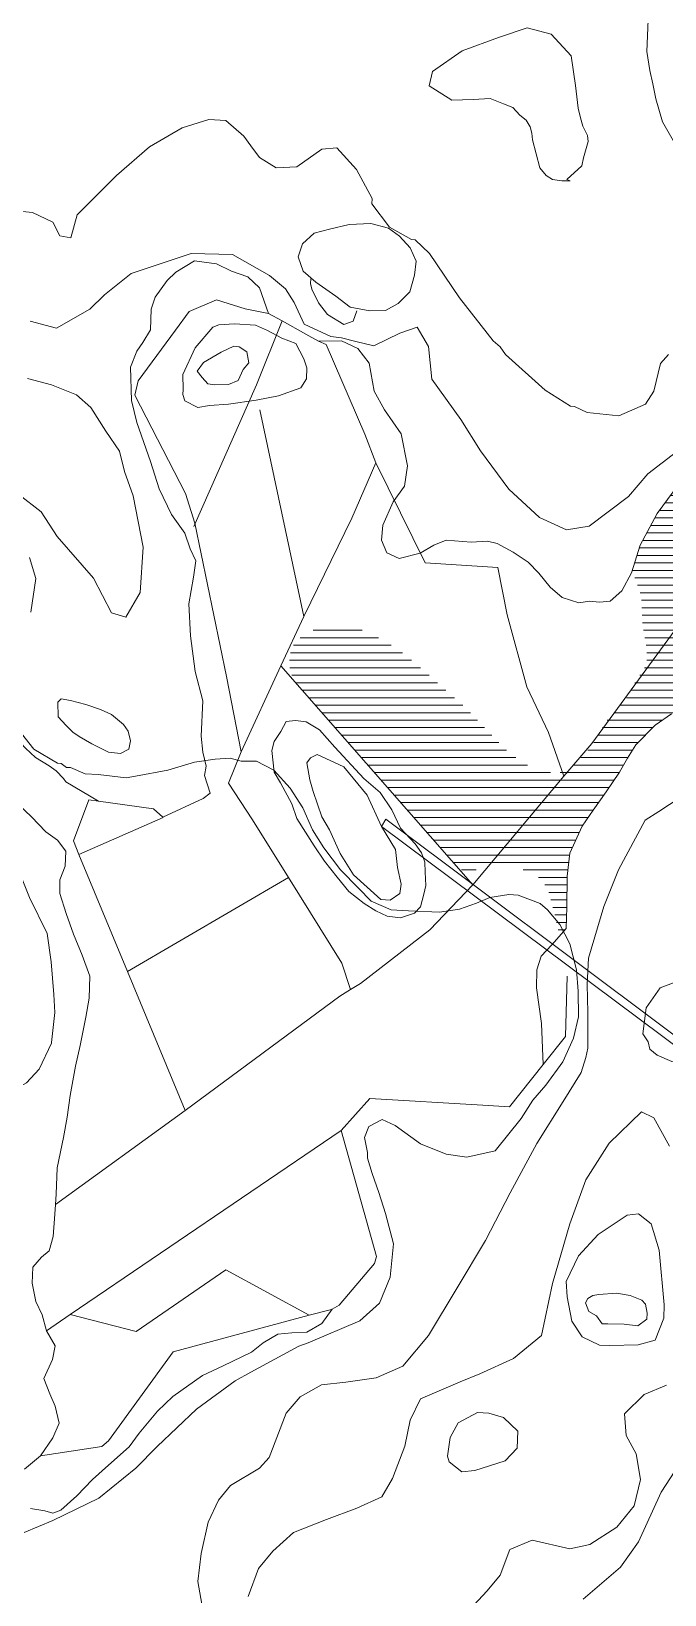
# Model space of a CAD drawing. Header units: millimetres. Extents: x 396621004 to 402046651, y 6785344214 to 6789799943.
# Drawn here: x 397711337 to 398049689, y 6787338604 to 6788173392 of the extents above; entities that cross this region are included whole.
import ezdxf

# ---------------------------------------------------------------- set-up
doc = ezdxf.new("R2010")
doc.units = ezdxf.units.MM
doc.header["$MEASUREMENT"] = 0
for name, color, linetype, lineweight, true_color in [('02 Kalliot _ kivikot_Kynä_nro__102', 7, 'Continuous', 15, 0xcccccc), ('02 Maaston rajat_Kynä_nro__82', 7, 'Continuous', 20, 0xaaaaaa), ('02 Maatalousmaa_Kynä_nro__102', 7, 'Continuous', 15, 0xcccccc), ('02 Suot_Kynä_nro__102', 7, 'Continuous', 15, 0xcccccc), ('02 Tiet_Kynä_nro__102', 7, 'Continuous', 15, 0xcccccc), ('02 Vesialueet_Kynä_nro__105', 7, 'Continuous', 15, 0xcae6ff)]:
    doc.layers.add(name, color=color, linetype=linetype, lineweight=lineweight, true_color=true_color)
doc.layers.add('02 Korkeuskayrat_Kynä_nro__2', color=8, linetype='Continuous', lineweight=15)
doc.layers.add('02 Suot_Kynä_nro__101', color=252, linetype='Continuous', lineweight=15)

msp = doc.modelspace()

# ---------------------------------------------------------------- hatches: boundary and pattern name
at = {"layer": '02 Suot_Kynä_nro__102', "linetype": 'Continuous', "lineweight": 15, "true_color": 0xcccccc}
h = msp.add_hatch(dxfattribs=at)
h.set_pattern_fill('KAJO___suo', color=254, style=0, pattern_type=2)
h.set_pattern_definition([(0, (1245072124.6, 6788065563.7), (0, 4000), [])])
h.paths.add_polyline_path([(398287430.92, 6788080109.44), (398283817.23, 6788095602.98), (398283556.1, 6788103084.69), (398283581.37, 6788106065.37), (398283008.57, 6788108906.02), (398281433.37, 6788114417.29), (398281197.51, 6788115317.49), (398280355.15, 6788119928.55), (398280279.34, 6788125569.84), (398283303.39, 6788137992.68), (398287877.37, 6788152405.98), (398291676.38, 6788159617.63), (398294666.73, 6788166429.18), (398296470.56, 6788168480.71), (398286024.19, 6788175771.32), (398273018.26, 6788186883.86), (398273793.22, 6788192855.23), (398281037.46, 6788209038.93), (398287498.31, 6788218751.15), (398308548.71, 6788230303.8), (398327577.47, 6788241436.34), (398349293.34, 6788256459.78), (398356318.56, 6788278664.86), (398355294.26, 6788285162.72), (398349529.2, 6788277374.57), (398338140.58, 6788266552.09), (398325547.4, 6788260330.67), (398311345.33, 6788254309.29), (398297926.64, 6788258890.34), (398288711.3, 6788266482.07), (398278291.39, 6788276884.45), (398264274.63, 6788284266.14), (398249255.48, 6788295658.75), (398235221.87, 6788310652.18), (398225408.46, 6788319044.1), (398213590.24, 6788324235.29), (398200988.64, 6788321814.73), (398188782.94, 6788319194.13), (398176383.5, 6788318784.04), (398168372.73, 6788320974.54), (398161566.51, 6788319764.26), (398154179.07, 6788312342.57), (398149588.25, 6788304540.78), (398151003.4, 6788294928.58), (398153816.86, 6788283325.93), (398159216.35, 6788274753.97), (398143683.35, 6788227023.05), (398131494.5, 6788224852.55), (398125892.86, 6788225852.78), (398118480.15, 6788229043.51), (398112069.84, 6788235645.02), (398104454.97, 6788239435.89), (398098457.41, 6788235224.92), (398090876.23, 6788223002.13), (398087489.97, 6788211989.61), (398073936.51, 6788175751.32), (398070550.25, 6788163538.52), (398072369.74, 6788152936.1), (398074391.38, 6788138322.75), (398075478.02, 6788131761.25), (398077592.33, 6788129590.76), (398080287.86, 6788127010.17), (398083362.44, 6788125109.73), (398086352.8, 6788123369.33), (398088163.86, 6788122429.12), (398095812.42, 6788120668.72), (398101380.38, 6788119358.42), (398105137.27, 6788117758.05), (398116829.14, 6788107505.7), (398124654.6, 6788095522.96), (398128192.48, 6788086880.99), (398132244.2, 6788075038.28), (398135891.59, 6788064685.91), (398140187.59, 6788052033.01), (398141931.26, 6788041200.54), (398141072.06, 6788028177.56), (398138241.75, 6788019665.61), (398135251.4, 6788009973.39), (398135234.55, 6788001881.54), (398135512.53, 6787992669.43), (398131797.75, 6787981696.92), (398122910.93, 6787969844.21), (398114967.54, 6787962782.59), (398104328.61, 6787956141.08), (398093293.79, 6787951349.98), (398080254.16, 6787947259.04), (398068789.73, 6787943668.22), (398060458.86, 6787938767.1), (398057712.79, 6787934526.13), (398054191.75, 6787927414.5), (398045608.18, 6787915941.88), (398036603.42, 6787898917.98), (398032415.87, 6787885500.71), (398037277.3, 6787871331.67), (398037673.21, 6787858298.69), (398040006.53, 6787843685.35), (398040208.69, 6787837163.86), (398038481.87, 6787832232.73), (398034758.67, 6787827401.62), (398028752.69, 6787816669.17), (398018189.58, 6787804636.41), (398011122.24, 6787792443.63), (398001628.92, 6787781871.21), (397992388.3, 6787776790.04), (397983459.36, 6787778700.48), (397973637.52, 6787782651.38), (397963984.15, 6787790603.2), (397954912.01, 6787800035.36), (397942975.87, 6787812598.24), (397930938.64, 6787823160.65), (397920367.11, 6787832652.82), (397908313.03, 6787842725.13), (397892721.08, 6787851947.24), (397884339.66, 6787854837.9), (397874374.63, 6787855788.12), (397866860.84, 6787855638.08), (397857165.35, 6787851577.15), (397851934.34, 6787846806.06), (397849685.25, 6787841404.83), (397848910.29, 6787835433.46), (397850611.84, 6787828851.95), (397856735.75, 6787820560.06), (397866751.33, 6787809587.55), (397878139.94, 6787796054.45), (397888147.1, 6787785081.94), (397909071.15, 6787761096.45), (397937618.5, 6787728749.05), (397940979.49, 6787725588.33), (397946446.36, 6787724838.16), (397952536.58, 6787726558.55), (397959123.78, 6787728258.94), (397964615.92, 6787728008.88), (397974016.58, 6787725578.33), (397980418.46, 6787723277.8), (397984731.31, 6787719076.84), (397987519.5, 6787714435.78), (397991377.48, 6787700252.53), (397993543.2, 6787690228.45), (397997105.48, 6787694281.17), (397997375.03, 6787705753.79), (397997577.2, 6787722277.57), (397999034.47, 6787734470.36), (398005638.52, 6787748913.67), (398011400.21, 6787757555.64), (398018425.44, 6787767297.87), (398025602.29, 6787777790.27), (398029873.02, 6787785322), (398034211.14, 6787792323.6), (398044605.78, 6787802966.03), (398053214.62, 6787809017.42), (398061916.13, 6787814868.76), (398065900.46, 6787820310), (398064872.79, 6787826541.43), (398063415.52, 6787832062.69), (398064948.6, 6787838464.15), (398068494.91, 6787843915.4), (398072824.61, 6787848886.54), (398081037.55, 6787857348.47), (398087153.03, 6787865500.34), (398088989.36, 6787872922.04), (398090236.05, 6787878923.41), (398094296.19, 6787886285.09), (398100698.07, 6787892006.4), (398108169.75, 6787895427.19), (398113232.29, 6787896367.4), (398120021.65, 6787896257.38), (398126448.81, 6787895167.13), (398134164.76, 6787893076.65), (398142546.18, 6787890085.96), (398153303.03, 6787885734.97), (398165584.54, 6787881634.03), (398174900.96, 6787880073.67), (398190257.06, 6787881734.05), (398200567.46, 6787888535.61), (398211804.45, 6787894306.93), (398229392.79, 6787891636.32), (398235045.04, 6787892488.68), (398221019.8, 6787893936.84), (398215864.6, 6787901678.62), (398213598.67, 6787906789.79), (398211400.12, 6787913401.3), (398205048.78, 6787927704.57), (398206346.01, 6787934156.05), (398198857.49, 6787945508.64), (398193685.44, 6787952750.3), (398189128.31, 6787962472.52), (398181589.25, 6787972834.89), (398178986.38, 6787981456.87), (398179373.86, 6787989948.81), (398182170.47, 6787996330.27), (398188892.45, 6788001031.35), (398196027.18, 6788003701.96), (398207853.82, 6787999661.03), (398216184.69, 6787995770.14), (398225964.41, 6787990819.01), (398236729.68, 6787985317.75), (398252574.35, 6787981586.9), (398262977.41, 6787979106.33), (398274483.95, 6787979076.32), (398284701.7, 6787983617.36), (398294136.05, 6787992689.44), (398297589.7, 6788002541.69), (398297117.98, 6788014084.33), (398294742.55, 6788027707.45), (398295340.53, 6788040839.23), (398291398.4, 6788053313.31)])

# ---------------------------------------------------------------- linework, layer by layer
at = {"layer": '02 Kalliot _ kivikot_Kynä_nro__102', "color": 254, "linetype": 'Continuous', "lineweight": 15, "true_color": 0xcccccc, "flags": 128}
msp.add_lwpolyline([(397913603.01, 6788034198.93), (397907310.63, 6788027977.51), (397900630.77, 6788024276.66), (397892123.01, 6788024166.64), (397881694.67, 6788026147.09), (397873961.87, 6788032008.43), (397863289.26, 6788039510.15), (397856550.43, 6788045321.48), (397853897.02, 6788052953.22), (397856213.49, 6788059854.8), (397862489.02, 6788065576.11), (397870592.46, 6788067706.6), (397881222.96, 6788070217.17), (397892754.77, 6788070697.28), (397902155.43, 6788068256.73), (397907959.25, 6788063985.75), (397913678.82, 6788057714.31), (397916854.5, 6788050562.68), (397916012.14, 6788043090.97)], close=True, dxfattribs=at)
at = {"layer": '02 Korkeuskayrat_Kynä_nro__2', "color": 8, "linetype": 'Continuous', "lineweight": 15, "flags": 128}
for points in [[(398048430.06, 6788125109.73), (398044984.83, 6788137282.52), (398043350.67, 6788145374.37), (398041674.39, 6788152455.99), (398040132.88, 6788162538.29), (398040916.27, 6788179522.18)], [(397972281.33, 6788128610.53), (397968524.44, 6788132631.45), (397963512.44, 6788134711.93), (397956529.33, 6788137572.58), (397947322.41, 6788136962.44), (397935916.95, 6788136552.35), (397923904.99, 6788144334.13), (397925690.78, 6788151945.87), (397941484.9, 6788162978.4), (397960884.3, 6788170000), (397976282.51, 6788175231.2), (397989094.7, 6788171840.42), (397999716.78, 6788160247.77), (398001940.59, 6788144434.15), (398003465.25, 6788132311.38), (398004636.12, 6788127120.19)], [(398004636.12, 6788127120.19), (398005857.53, 6788122689.18), (398008451.98, 6788117688.03), (398008847.88, 6788114477.3), (398006245.01, 6788105815.32), (398005318.42, 6788101594.35), (397997349.76, 6788094292.68), (397999236.63, 6788093572.52), (397994730.05, 6788093502.5), (397989743.31, 6788094202.66), (397986323.36, 6788096343.15), (397982979.22, 6788100484.1), (397979070.7, 6788115417.51), (397978767.45, 6788118948.32), (397977849.29, 6788122289.09), (397975667.59, 6788125879.91), (397972281.33, 6788128610.53)], [(397699586.35, 6788077838.92), (397712011.05, 6788076618.64), (397722936.37, 6788071517.47), (397726541.65, 6788064125.78), (397732446.54, 6788063185.56), (397735790.68, 6788075398.36), (397756782.12, 6788096463.18), (397774496.81, 6788111666.66), (397791984.06, 6788121868.99), (397806202.98, 6788126229.99), (397815190.89, 6788125809.89), (397824818.99, 6788117357.96), (397828584.31, 6788112186.78), (397833301.49, 6788105965.35), (397842070.38, 6788100554.11), (397853105.21, 6788101044.23), (397866549.16, 6788110436.37), (397874585.21, 6788111076.52), (397885072.51, 6788099573.89), (397893369.69, 6788084180.37), (397893234.91, 6788081179.68), (397902677.69, 6788068736.83), (397914386.4, 6788062195.34), (397916382.78, 6788062095.32), (397924056.61, 6788054733.63), (397939985.51, 6788030978.2), (397957961.33, 6788008132.97), (397961819.31, 6788004952.24), (397964632.77, 6788000821.3), (397985784.25, 6787981826.95), (397999405.11, 6787973184.97), (398001401.48, 6787973094.95), (398008258.24, 6787969784.2), (398025197.96, 6787968003.79), (398039501.12, 6787974355.24), (398043822.39, 6787981156.8), (398047503.47, 6787996010.2), (398051732.08, 6788000821.3)], [(398054916.18, 6788113807.15), (398048430.06, 6788125109.73)], [(398063600.84, 6787954770.76), (398040739.37, 6787937026.7), (398030420.55, 6787924963.94), (398009403.84, 6787909140.32), (397997290.8, 6787907179.87), (397982810.75, 6787913861.4), (397966460.67, 6787928894.84), (397951357.28, 6787949379.53), (397940844.71, 6787966153.37), (397925286.45, 6787987658.29), (397923576.47, 6788005032.26), (397917528.38, 6788015324.62), (397908119.29, 6788012253.91), (397894271.01, 6788005362.34), (397884760.84, 6788007682.87), (397877112.27, 6788009643.32), (397871283.19, 6788010443.5), (397857173.77, 6788016954.99), (397851740.6, 6788028607.65), (397847057.11, 6788035839.31), (397838608.31, 6788042990.94), (397818821.43, 6788054173.5), (397796802.32, 6788054683.62), (397764742.36, 6788044121.2), (397750447.63, 6788032738.6), (397742580.05, 6788025086.85), (397724823.25, 6788014864.51), (397710705.41, 6788018525.35)], [(397885249.4, 6788024206.65), (397883354.11, 6788018565.36), (397878266.3, 6788016794.95), (397869505.82, 6788022206.19), (397864780.22, 6788028427.61), (397861107.56, 6788035609.26), (397860568.46, 6788038719.97), (397860677.96, 6788041210.54)], [(397709315.52, 6787988008.37), (397722195.1, 6787984667.6), (397735479.01, 6787979296.37), (397743186.54, 6787972434.8), (397751129.93, 6787959791.91), (397758416.29, 6787949179.48), (397761170.78, 6787938276.99), (397765845.84, 6787925284.02), (397771110.55, 6787897977.77), (397769501.66, 6787873742.22), (397761886.78, 6787860559.21), (397754229.79, 6787862919.75), (397744551.16, 6787881403.98), (397725261.27, 6787903589.05), (397716593.46, 6787916762.07), (397704741.55, 6787926074.2)], [(397710368.47, 6787892356.48), (397713855.81, 6787881183.93), (397711033.92, 6787863289.83)], [(397706055.62, 6787798445), (397712676.51, 6787790133.1), (397725345.5, 6787782541.36), (397727341.88, 6787782451.34), (397730248, 6787780320.85), (397732244.38, 6787780220.83), (397740103.53, 6787776860.06), (397747095.06, 6787776539.99), (397762038.41, 6787774849.6), (397767075.68, 6787775619.78), (397784242.84, 6787778840.51), (397798461.76, 6787783191.51), (397809538.7, 6787784681.85), (397817574.75, 6787785311.99), (397823462.8, 6787783591.6), (397831684.17, 6787783671.62), (397840815.28, 6787778940.54), (397849702.1, 6787769198.31), (397856415.66, 6787758825.93), (397861621.4, 6787747093.25), (397867652.65, 6787737471.05), (397876446.81, 6787725568.33), (397886058.06, 6787715786.09), (397892931.67, 6787709004.54), (397903486.35, 6787704213.44), (397912811.2, 6787703783.34), (397929304.48, 6787703023.17), (397940153.98, 6787704683.55), (397949234.55, 6787707834.27), (397956318.74, 6787710864.96), (397966401.71, 6787712405.31), (397971396.86, 6787712175.26), (397983206.65, 6787707634.22), (397987073.05, 6787704213.44), (397993677.1, 6787696471.67), (397998950.23, 6787686169.31), (398002631.32, 6787672346.15), (398003532.64, 6787660813.51), (398003625.29, 6787647150.39), (398000946.61, 6787635777.78), (397995336.54, 6787623104.88), (397986138.04, 6787610592.02), (397979281.29, 6787602730.22), (397972929.95, 6787592967.99), (397959115.35, 6787575584.01), (397943953, 6787572273.26), (397933002.41, 6787573783.6), (397919246.78, 6787579414.89), (397905676.47, 6787589057.09), (397898819.71, 6787592367.85), (397891642.87, 6787588697.01), (397889368.51, 6787582795.66), (397891002.68, 6787574713.81), (397890859.48, 6787571713.13), (397893496.04, 6787563581.27), (397897033.93, 6787553408.94), (397900521.27, 6787542236.38), (397904783.57, 6787526022.67), (397902955.67, 6787508088.57), (397897320.33, 6787494325.42), (397886875.15, 6787484793.24), (397859304.93, 6787473050.56), (397854217.11, 6787471280.15), (397828550.61, 6787457436.98), (397820329.25, 6787452815.93), (397799615.78, 6787437742.48), (397778666.46, 6787417687.89), (397767134.64, 6787406195.26), (397747364.62, 6787390091.58), (397722793.17, 6787378198.86), (397707487.62, 6787371897.41)], [(397803558, 6787327437.24), (397800390.75, 6787345601.4), (397802075.45, 6787360544.82), (397805857.62, 6787377388.67), (397811400.3, 6787389151.36), (397817760.07, 6787396863.13), (397833200.4, 6787406165.25), (397838473.53, 6787411936.57), (397847570.95, 6787435541.97), (397854975.23, 6787444213.96), (397866288.04, 6787450705.44), (397879361.36, 6787452105.76), (397895484, 6787454366.28), (397909795.58, 6787460717.73), (397923559.63, 6787477101.48), (397938738.83, 6787502437.28), (397953918.03, 6787527773.07), (397967100.86, 6787553198.89), (397981328.21, 6787579574.93), (397995370.23, 6787601950.04), (398005090.99, 6787617523.61), (398007458, 6787625425.42), (398008687.84, 6787630376.55), (398008561.48, 6787649400.9), (398008249.81, 6787664434.34), (398008890, 6787678417.54), (398017170.33, 6787706073.87), (398025080.03, 6787725728.36), (398039307.37, 6787752104.4), (398046526.34, 6787756785.47), (398057881.26, 6787764267.18)], [(397827244.97, 6787337589.56), (397832686.57, 6787352623), (397840377.25, 6787361795.1), (397851353.11, 6787371817.4), (397868958.29, 6787378778.99), (397885274.68, 6787384800.37), (397898583.86, 6787390961.78), (397904286.59, 6787400724.01), (397910840.09, 6787417967.95), (397913729.37, 6787431871.13), (397919255.2, 6787443143.71), (397940465.65, 6787452195.78), (397950927.68, 6787456476.76), (397968844.53, 6787464678.64), (397983939.5, 6787477021.46), (397989718.04, 6787504827.83), (397998941.81, 6787536725.12), (398007525.39, 6787560140.48), (398019933.25, 6787579624.94), (398037235.19, 6787596368.77), (398043864.5, 6787593318.07), (398052195.38, 6787578144.6)], [(398050628.6, 6787450415.38), (398038625.07, 6787445454.24), (398028129.35, 6787435151.88), (398029106.48, 6787423579.24), (398034430.15, 6787413817), (398036814.01, 6787400173.88), (398033410.9, 6787386050.65), (398024119.75, 6787374698.05), (398009664.97, 6787365335.91), (397999034.47, 6787363065.39), (397978952.77, 6787367736.46), (397966949.24, 6787362775.33), (397961810.88, 6787348972.17), (397954920.43, 6787340770.29), (397945182.83, 6787330437.93)], [(398059717.59, 6787411786.54), (398047857.26, 6787393312.31), (398035626.29, 6787366836.26), (398025998.19, 6787353263.15), (398006186.05, 6787336159.24)]]:
    msp.add_lwpolyline(points, dxfattribs=at)
for points in [[(397799944.3, 6787991889.25), (397803414.8, 6787996490.31), (397812689.1, 6788002081.59), (397819604.82, 6788005272.32), (397822342.47, 6788004892.23), (397826478.43, 6788002201.61), (397827463.98, 6787996390.28), (397824541.01, 6787992769.46), (397821769.67, 6787986878.11), (397816665.01, 6787984857.65), (397809395.5, 6787984687.61), (397805655.45, 6787985107.7), (397802555.6, 6787988508.48)], [(397740465.74, 6787813928.54), (397748367.02, 6787811307.94), (397754255.07, 6787808537.31), (397760530.6, 6787803236.09), (397763116.62, 6787799615.27), (397764388.57, 6787794544.11), (397763436.71, 6787790073.08), (397759073.33, 6787787762.55), (397752595.63, 6787788562.74), (397743776.19, 6787792973.75), (397736936.28, 6787796794.62), (397733533.18, 6787799205.17), (397729927.91, 6787802635.96), (397725631.9, 6787807337.03), (397725488.7, 6787815108.81), (397727333.46, 6787817029.25), (397732294.92, 6787816059.03)], [(397890733.12, 6787765577.48), (397898432.23, 6787748863.66), (397905811.25, 6787736450.82), (397906881.03, 6787726878.63), (397908986.92, 6787718016.6), (397908254.07, 6787713035.46), (397903082.02, 6787709514.65), (397898078.44, 6787709744.71), (397883404.65, 6787722937.72), (397876404.7, 6787734290.32), (397870718.81, 6787747073.25), (397866523.89, 6787754034.84), (397861882.53, 6787767527.93), (397860155.7, 6787773619.32), (397858563.66, 6787782711.4), (397860442.1, 6787785382.01), (397864030.53, 6787787232.43), (397878283.14, 6787780720.94)], [(398116820.71, 6787652441.6), (398116593.28, 6787647440.45), (398111463.35, 6787644679.82), (398099291.34, 6787641229.03), (398081804.09, 6787631016.69), (398071485.26, 6787624485.2), (398058411.94, 6787623084.88), (398053416.79, 6787623314.93), (398045557.63, 6787626675.7), (398041699.66, 6787629856.43), (398040882.57, 6787633897.35), (398038069.12, 6787638038.3), (398039711.7, 6787651971.49), (398047208.65, 6787662643.93), (398054343.38, 6787665314.54), (398067425.12, 6787666724.86), (398079411.81, 6787666174.74), (398088307.06, 6787663764.19), (398092308.24, 6787663574.14), (398100209.51, 6787661213.6), (398107201.04, 6787660893.53), (398115961.51, 6787655482.29)], [(398014929.67, 6787471910.29), (398005621.67, 6787476341.31), (397999994.75, 6787484603.2), (397997594.05, 6787497736.2), (397996962.28, 6787505768.04), (398003591.6, 6787519481.18), (398014137.86, 6787531013.82), (398029628.74, 6787541316.17), (398035668.41, 6787542036.34), (398042432.5, 6787536725.12), (398046787.47, 6787522501.87), (398049449.31, 6787493345.2), (398049129.21, 6787486353.6), (398044580.51, 6787474550.9), (398035449.4, 6787471970.31), (398020421.82, 6787471660.24)], [(398023934.43, 6787499626.64), (398031246.05, 6787498456.37), (398037420.5, 6787495875.78), (398039324.22, 6787493785.3), (398040360.32, 6787488974.2), (398040208.69, 6787485723.45), (398035289.35, 6787482192.65), (398028061.96, 6787483022.84), (398019301.49, 6787483172.87), (398016294.29, 6787483312.9), (398013228.12, 6787487463.85), (398009083.74, 6787489904.41), (398007289.53, 6787494495.46), (398008637.3, 6787496685.96), (398011214.9, 6787498326.34), (398014508.5, 6787498916.47)], [(397933608.9, 6787412566.72), (397934476.52, 6787409526.02), (397941240.62, 6787404214.81), (397948274.27, 6787404884.96), (397964540.11, 6787410146.16), (397970849.33, 6787416867.7), (397971262.09, 6787425859.76), (397963596.67, 6787433221.44), (397955695.4, 6787435581.98), (397949697.85, 6787435862.05), (397939429.56, 6787430320.78), (397935066.17, 6787422518.99)]]:
    msp.add_lwpolyline(points, close=True, dxfattribs=at)
at = {"layer": '02 Maaston rajat_Kynä_nro__82', "color": 253, "linetype": 'Continuous', "lineweight": 20, "true_color": 0xaaaaaa, "flags": 128}
for points in [[(397913603.01, 6788034198.93), (397907310.63, 6788027977.51), (397900630.77, 6788024276.66), (397892123.01, 6788024166.64), (397881694.67, 6788026147.09), (397873961.87, 6788032008.43), (397863289.26, 6788039510.15), (397856550.43, 6788045321.48), (397853897.02, 6788052953.22), (397856213.49, 6788059854.8), (397862489.02, 6788065576.11), (397870592.46, 6788067706.6), (397881222.96, 6788070217.17), (397892754.77, 6788070697.28), (397902155.43, 6788068256.73), (397907959.25, 6788063985.75), (397913678.82, 6788057714.31), (397916854.5, 6788050562.68), (397916012.14, 6788043090.97)], [(397792253.62, 6787990208.87), (397798832.39, 6788004362.11), (397808241.48, 6788015344.62), (397811568.77, 6788016654.92), (397819874.38, 6788017175.04), (397831111.37, 6788016524.89), (397837462.71, 6788013654.23), (397845237.63, 6788009443.27), (397852608.22, 6788006762.66), (397856887.37, 6787998500.77), (397858614.2, 6787993639.65), (397858285.68, 6787987898.34), (397855244.79, 6787983057.23), (397843468.69, 6787978736.24), (397831549.39, 6787976415.71), (397816639.74, 6787974265.22), (397806582.04, 6787973595.07), (397800247.55, 6787972454.81), (397793441.33, 6787976105.64), (397792379.97, 6787979426.4), (397792540.02, 6787982177.03)]]:
    msp.add_lwpolyline(points, close=True, dxfattribs=at)
for points in [[(397837984.97, 6788022646.29), (397833267.79, 6788036449.45), (397827093.34, 6788042310.79), (397818240.21, 6788045331.48), (397810195.74, 6788049302.39), (397798503.88, 6788050732.72), (397788631.5, 6788044791.36), (397783863.78, 6788040300.33), (397777588.25, 6788031398.29), (397775465.52, 6788025006.83), (397775078.04, 6788014004.31), (397770925.23, 6788007222.76), (397767656.9, 6788002651.72), (397764405.42, 6787994069.75), (397764877.14, 6787976255.68), (397767707.45, 6787964573), (397775019.07, 6787943598.21), (397779694.13, 6787929044.88), (397786171.83, 6787915391.75), (397793365.52, 6787905459.48), (397796136.86, 6787897027.55), (397799278.84, 6787890586.08), (397798023.74, 6787881884.09), (397795454.56, 6787867750.85), (397796465.38, 6787850656.94), (397798874.51, 6787831472.55), (397802985.2, 6787815959.01), (397802142.84, 6787796964.66), (397802900.96, 6787788402.7), (397804728.87, 6787781031.01), (397803937.05, 6787776059.88), (397806902.14, 6787766617.72), (397803229.48, 6787763827.08), (397781665.24, 6787753694.76)], [(398054191.75, 6787927414.5), (398045608.18, 6787915941.88), (398036603.42, 6787898917.98), (398031995.75, 6787884154.61), (398026688.92, 6787874692.44), (398020590.29, 6787869031.15), (398014803.32, 6787868611.05), (398009572.31, 6787869161.18), (398003760.07, 6787868240.97), (397994890.09, 6787871011.6), (397988454.51, 6787876642.89), (397982364.3, 6787884014.57), (397976686.84, 6787889855.91), (397968726.6, 6787895327.16), (397960218.84, 6787899828.19), (397955029.94, 6787901128.49), (397946227.35, 6787900638.38), (397933002.41, 6787901648.61), (397926330.97, 6787899028.01), (397919061.46, 6787894687.02), (397907875.01, 6787891826.36), (397901287.81, 6787894967.08), (397898415.38, 6787901638.61), (397899122.96, 6787909620.43), (397904606.68, 6787922083.28), (397910604.24, 6787930505.21), (397912238.4, 6787941437.71), (397908961.65, 6787958411.59), (397899923.2, 6787971204.52), (397894498.44, 6787981296.83), (397891845.03, 6787996230.25), (397885737.97, 6788003992.02), (397877087, 6788008122.97), (397864839.19, 6788007902.92)], [(397700428.7, 6787801215.63), (397703368.51, 6787795704.37), (397708287.85, 6787790673.22), (397713552.56, 6787785632.07), (397720897.88, 6787781171.05), (397724553.69, 6787778600.46), (397728479.06, 6787774489.52)], [(397839913.96, 6787789422.93), (397841076.41, 6787794214.03), (397844647.98, 6787799515.24), (397847461.44, 6787804866.47), (397852498.71, 6787805326.57), (397858226.72, 6787804746.44), (397865243.52, 6787800335.43), (397873481.73, 6787791083.31), (397889056.84, 6787774399.5), (397897648.84, 6787766887.78), (397903890.68, 6787757755.69), (397908582.59, 6787747963.45), (397916365.93, 6787739501.51), (397919853.27, 6787734790.44), (397921563.25, 6787729679.27), (397921765.41, 6787724408.06), (397922110.78, 6787717366.45), (397921083.11, 6787712665.37), (397919272.05, 6787705943.84)], [(397984798.7, 6787621704.56), (397983796.3, 6787643689.59), (397981252.39, 6787662573.91), (397981454.56, 6787672216.12), (397983737.34, 6787679527.79), (397989465.34, 6787685589.18), (397997105.48, 6787694281.17), (397997375.03, 6787705753.79), (397997577.2, 6787722277.57), (397999034.47, 6787734470.36), (398005638.52, 6787748913.67), (398011400.21, 6787757555.64), (398018425.44, 6787767297.87), (398025602.29, 6787777790.27), (398029873.02, 6787785322), (398034211.14, 6787792323.6), (398044605.78, 6787802966.03), (398053214.62, 6787809017.42)], [(397919272.05, 6787705943.84), (397915961.6, 6787702583.07), (397908515.2, 6787700092.5), (397901447.86, 6787700882.68), (397895425.03, 6787703763.34), (397889216.89, 6787707604.22), (397880995.52, 6787714135.71), (397874719.99, 6787721757.45), (397868014.86, 6787730349.42), (397862463.75, 6787738411.26), (397857830.81, 6787745722.94), (397853197.87, 6787753034.61), (397850485.49, 6787760966.42), (397844378.43, 6787772138.98), (397841076.41, 6787777730.26), (397839913.96, 6787789422.93)], [(397629881.62, 6787777600.23), (397633621.67, 6787773109.2), (397638077.72, 6787770478.6), (397642778.05, 6787770458.6), (397656887.46, 6787771328.79), (397670432.5, 6787768998.26), (397678805.49, 6787765687.5), (397687372.22, 6787760066.22), (397695197.69, 6787750794.1), (397701228.93, 6787733450.13), (397710427.43, 6787710844.96), (397719785.97, 6787691640.56), (397722035.06, 6787676517.1), (397723408.09, 6787659053.11), (397723972.47, 6787649470.92), (397722237.22, 6787633507.26), (397722060.33, 6787633037.16)], [(397747339.35, 6787762286.73), (397729801.55, 6787772579.08), (397728479.06, 6787774489.52)], [(397661284.55, 6787567082.07), (397659911.51, 6787573223.47), (397663264.08, 6787581715.42), (397667678.01, 6787588566.98), (397674138.86, 6787595558.58), (397684179.71, 6787601009.83), (397697825.83, 6787605850.94), (397708801.69, 6787611942.33), (397715506.82, 6787619143.98), (397722060.33, 6787633037.16)], [(397710991.81, 6787384610.32), (397718564.56, 6787383470.06), (397722784.75, 6787382119.75), (397727207.11, 6787383800.14), (397735698.03, 6787391481.89), (397744129.98, 6787400183.88), (397752587.21, 6787407715.61), (397763681, 6787417597.87), (397768970.97, 6787424879.53), (397778700.15, 6787436632.22), (397786938.37, 6787444534.03), (397802808.3, 6787455746.6), (397813876.82, 6787460797.75), (397828980.21, 6787468199.45), (397835289.44, 6787473120.57), (397843072.78, 6787477791.64), (397850561.3, 6787478431.79), (397858479.42, 6787478791.87), (397866523.89, 6787483402.92), (397872041.31, 6787491124.69)]]:
    msp.add_lwpolyline(points, dxfattribs=at)
at = {"layer": '02 Maatalousmaa_Kynä_nro__102', "color": 254, "linetype": 'Continuous', "lineweight": 15, "true_color": 0xcccccc, "flags": 128}
msp.add_lwpolyline([(397781665.24, 6787753694.76), (397781833.71, 6787753534.72), (397736835.2, 6787733820.21), (397733819.58, 6787741081.87), (397742108.33, 6787763016.89), (397747339.35, 6787762286.73), (397776594.27, 6787758165.78)], close=True, dxfattribs=at)
at = {"layer": '02 Suot_Kynä_nro__101', "color": 252, "linetype": 'Continuous', "lineweight": 15, "flags": 128}
for points in [[(397708287.85, 6787790673.22), (397713552.56, 6787785632.07), (397720897.88, 6787781171.05), (397724553.69, 6787778600.46), (397728479.06, 6787774489.52), (397729801.55, 6787772579.08), (397747339.35, 6787762286.73), (397742108.33, 6787763016.89), (397733819.58, 6787741081.87), (397736835.2, 6787733820.21), (397781833.71, 6787753534.72), (397781665.24, 6787753694.76), (397803229.48, 6787763827.08), (397806902.14, 6787766617.72), (397803937.05, 6787776059.88), (397804728.87, 6787781031.01), (397802900.96, 6787788402.7), (397802142.84, 6787796964.66), (397802985.2, 6787815959.01), (397798874.51, 6787831472.55), (397796465.38, 6787850656.94), (397795454.56, 6787867750.85), (397798023.74, 6787881884.09), (397799278.84, 6787890586.08), (397796136.86, 6787897027.55), (397793365.52, 6787905459.48), (397786171.83, 6787915391.75), (397779694.13, 6787929044.88), (397775019.07, 6787943598.21), (397767707.45, 6787964573), (397764877.14, 6787976255.68), (397764405.42, 6787994069.75), (397767656.9, 6788002651.72), (397770925.23, 6788007222.76), (397775078.04, 6788014004.31), (397775465.52, 6788025006.83), (397777588.25, 6788031398.29), (397783863.78, 6788040300.33), (397788631.5, 6788044791.36), (397798503.88, 6788050732.72), (397810195.74, 6788049302.39), (397818240.21, 6788045331.48), (397827093.34, 6788042310.79), (397833267.79, 6788036449.45), (397837984.97, 6788022646.29), (397845321.87, 6788018805.41), (397858007.7, 6788011723.79), (397864839.19, 6788007902.92), (397877087, 6788008122.97), (397885737.97, 6788003992.02), (397891845.03, 6787996230.25), (397894498.44, 6787981296.83), (397899923.2, 6787971204.52), (397908961.65, 6787958411.59), (397912238.4, 6787941437.71), (397910604.24, 6787930505.21), (397904606.68, 6787922083.28), (397899122.96, 6787909620.43), (397898415.38, 6787901638.61), (397901287.81, 6787894967.08), (397907875.01, 6787891826.36), (397919061.46, 6787894687.02), (397926330.97, 6787899028.01), (397933002.41, 6787901648.61), (397946227.35, 6787900638.38), (397955029.94, 6787901128.49), (397960218.84, 6787899828.19), (397968726.6, 6787895327.16), (397976686.84, 6787889855.91), (397982364.3, 6787884014.57), (397988454.51, 6787876642.89), (397994890.09, 6787871011.6), (398003760.07, 6787868240.97), (398009572.31, 6787869161.18), (398014803.32, 6787868611.05), (398020590.29, 6787869031.15), (398026688.92, 6787874692.44), (398031995.75, 6787884154.61), (398036603.42, 6787898917.98), (398045608.18, 6787915941.88), (398054191.75, 6787927414.5)], [(398053214.62, 6787809017.42), (398044605.78, 6787802966.03), (398034211.14, 6787792323.6), (398029873.02, 6787785322), (398025602.29, 6787777790.27), (398018425.44, 6787767297.87), (398011400.21, 6787757555.64), (398005638.52, 6787748913.67), (397999034.47, 6787734470.36), (397997577.2, 6787722277.57), (397997375.03, 6787705753.79), (397997105.48, 6787694281.17), (397989465.34, 6787685589.18), (397983737.34, 6787679527.79), (397981454.56, 6787672216.12), (397981252.39, 6787662573.91), (397983796.3, 6787643689.59), (397984798.7, 6787621704.56), (397966831.31, 6787599099.39), (397952486.03, 6787600039.61), (397892198.82, 6787603470.39), (397876783.76, 6787586516.51), (397895719.85, 6787519151.1), (397894591.1, 6787515520.27), (397875756.08, 6787493295.19), (397872041.31, 6787491124.69), (397866523.89, 6787483402.92), (397858479.42, 6787478791.87), (397850561.3, 6787478431.79), (397843072.78, 6787477791.64), (397835289.44, 6787473120.57), (397828980.21, 6787468199.45), (397813876.82, 6787460797.75), (397802808.3, 6787455746.6), (397786938.37, 6787444534.03), (397778700.15, 6787436632.22), (397768970.97, 6787424879.53), (397763681, 6787417597.87), (397752587.21, 6787407715.61), (397744129.98, 6787400183.88), (397735698.03, 6787391481.89), (397727207.11, 6787383800.14), (397722784.75, 6787382119.75), (397718564.56, 6787383470.06), (397710991.81, 6787384610.32)], [(397708801.69, 6787611942.33), (397715506.82, 6787619143.98), (397722060.33, 6787633037.16), (397722237.22, 6787633507.26), (397723972.47, 6787649470.92), (397723408.09, 6787659053.11), (397722035.06, 6787676517.1), (397719785.97, 6787691640.56), (397710427.43, 6787710844.96)]]:
    msp.add_lwpolyline(points, dxfattribs=at)
for points in [[(397792253.62, 6787990208.87), (397792540.02, 6787982177.03), (397792379.97, 6787979426.4), (397793441.33, 6787976105.64), (397800247.55, 6787972454.81), (397806582.04, 6787973595.07), (397816639.74, 6787974265.22), (397831549.39, 6787976415.71), (397843468.69, 6787978736.24), (397855244.79, 6787983057.23), (397858285.68, 6787987898.34), (397858614.2, 6787993639.65), (397856887.37, 6787998500.77), (397852608.22, 6788006762.66), (397845237.63, 6788009443.27), (397837462.71, 6788013654.23), (397831111.37, 6788016524.89), (397819874.38, 6788017175.04), (397811568.77, 6788016654.92), (397808241.48, 6788015344.62), (397798832.39, 6788004362.11)], [(397919272.05, 6787705943.84), (397921083.11, 6787712665.37), (397922110.78, 6787717366.45), (397921765.41, 6787724408.06), (397921563.25, 6787729679.27), (397919853.27, 6787734790.44), (397916365.93, 6787739501.51), (397908582.59, 6787747963.45), (397903890.68, 6787757755.69), (397897648.84, 6787766887.78), (397889056.84, 6787774399.5), (397873481.73, 6787791083.31), (397865243.52, 6787800335.43), (397858226.72, 6787804746.44), (397852498.71, 6787805326.57), (397847461.44, 6787804866.47), (397844647.98, 6787799515.24), (397841076.41, 6787794214.03), (397839913.96, 6787789422.93), (397841076.41, 6787777730.26), (397844378.43, 6787772138.98), (397850485.49, 6787760966.42), (397853197.87, 6787753034.61), (397857830.81, 6787745722.94), (397862463.75, 6787738411.26), (397868014.86, 6787730349.42), (397874719.99, 6787721757.45), (397880995.52, 6787714135.71), (397889216.89, 6787707604.22), (397895425.03, 6787703763.34), (397901447.86, 6787700882.68), (397908515.2, 6787700092.5), (397915961.6, 6787702583.07)]]:
    msp.add_lwpolyline(points, close=True, dxfattribs=at)
at = {"layer": '02 Tiet_Kynä_nro__102', "color": 254, "linetype": 'Continuous', "lineweight": 15, "true_color": 0xcccccc, "flags": 128}
msp.add_lwpolyline([(398302084.54, 6787412619.43), (398268996.4, 6787485662.14), (398198180.71, 6787525044.34), (397898432.23, 6787748863.66), (397900749.05, 6787752637.85), (398200218.47, 6787528471.01), (398273129.73, 6787488727.51), (398305848.08, 6787413974.34), (398307212.7, 6787407942.96), (398309402.81, 6787392429.41), (398314499.05, 6787364002.9), (398321263.15, 6787339657.33), (398324405.12, 6787326544.33)], dxfattribs=at)
at = {"layer": '02 Vesialueet_Kynä_nro__105', "color": 254, "linetype": 'Continuous', "lineweight": 15, "true_color": 0xcae6ff}
for p, q in [((397845321.87, 6788018805.41), (397837984.97, 6788022646.29)), ((397856887.37, 6787860979.3), (397833394.14, 6787971314.55)), ((397844715.37, 6787834583.27), (397856887.37, 6787860979.3)), ((397823538.61, 6787788662.76), (397844715.37, 6787834583.27)), ((397947246.6, 6787717576.5), (397844715.37, 6787834583.27)), ((397947246.6, 6787717576.5), (397995816.68, 6787775689.79)), ((397776594.27, 6787758165.78), (397747339.35, 6787762286.73)), ((397781665.24, 6787753694.76), (397776594.27, 6787758165.78)), ((397736835.2, 6787733820.21), (397762737.56, 6787671415.94)), ((397848691.28, 6787721557.41), (397762737.56, 6787671415.94)), ((397762737.56, 6787671415.94), (397793559.26, 6787597158.95)), ((397793559.26, 6787597158.95), (397724334.68, 6787546887.45)), ((397732151.72, 6787488244.03), (397876783.76, 6787586516.51)), ((397719406.91, 6787479582.05), (397732151.72, 6787488244.03))]:
    msp.add_line(p, q, dxfattribs=at)
at = {"layer": '02 Vesialueet_Kynä_nro__105', "color": 254, "linetype": 'Continuous', "lineweight": 15, "true_color": 0xcae6ff, "flags": 128}
for points in [[(397837984.97, 6788022646.29), (397825593.95, 6788025226.88), (397810288.4, 6788029927.96), (397795648.3, 6788023756.54), (397788437.76, 6788013744.25), (397768473.99, 6787986818.09), (397766587.12, 6787979096.33), (397793635.08, 6787926554.31), (397798621.81, 6787910810.7), (397815696.3, 6787828921.97), (397823538.61, 6787788662.76)], [(397798217.48, 6787908940.28), (397831591.51, 6787984557.58), (397845321.87, 6788018805.41)], [(397864839.19, 6788007902.92), (397858007.7, 6788011723.79), (397845321.87, 6788018805.41)], [(397895399.76, 6787942928.05), (397889587.52, 6787958211.55), (397868772.98, 6788006222.53), (397864839.19, 6788007902.92)], [(397856887.37, 6787860979.3), (397882528.6, 6787913381.29), (397895399.76, 6787942928.05)], [(397895399.76, 6787942928.05), (397921773.84, 6787889515.83), (397960479.97, 6787887035.27), (397965584.63, 6787861729.48)], [(397995816.68, 6787775689.79), (398010776.87, 6787793183.79), (398082166.3, 6787890516.06), (398094102.45, 6787905799.56)], [(397965584.63, 6787861729.48), (397976080.35, 6787823410.71), (397987637.43, 6787798915.11), (397995816.68, 6787775689.79)], [(397823538.61, 6787788662.76), (397816766.09, 6787771988.95), (397829477.2, 6787752374.46), (397848691.28, 6787721557.41)], [(397704379.33, 6787760766.38), (397711429.83, 6787753874.8), (397719145.79, 6787745942.99), (397725320.23, 6787741541.98), (397729725.74, 6787735700.64), (397729481.46, 6787727688.81), (397726634.31, 6787720377.14), (397726516.38, 6787712935.44), (397729944.75, 6787702373.02), (397733836.42, 6787691360.5), (397738536.76, 6787680117.93), (397742571.63, 6787668845.35), (397742192.57, 6787657192.68), (397740440.47, 6787647060.36), (397737517.51, 6787631806.88), (397735032.57, 6787620904.38), (397732067.48, 6787605160.78), (397730534.4, 6787593678.15), (397728630.68, 6787582735.65), (397725134.92, 6787566531.94), (397724705.32, 6787552398.71), (397724334.68, 6787546887.45)], [(397747339.35, 6787762286.73), (397742108.33, 6787763016.89), (397733819.58, 6787741081.87), (397736835.2, 6787733820.21)], [(397736835.2, 6787733820.21), (397781833.71, 6787753534.72), (397781665.24, 6787753694.76)], [(397848691.28, 6787721557.41), (397877162.81, 6787675906.96), (397881905.26, 6787661673.71)], [(397881905.26, 6787661673.71), (397887262.63, 6787664874.44), (397924292.47, 6787693621.02), (397947246.6, 6787717576.5)], [(397984798.7, 6787621704.56), (397996616.92, 6787636577.97), (397997636.16, 6787668805.34)], [(397793559.26, 6787597158.95), (397876194.11, 6787658252.93), (397881905.26, 6787661673.71)], [(397984798.7, 6787621704.56), (397966831.31, 6787599099.39), (397952486.03, 6787600039.61), (397892198.82, 6787603470.39), (397876783.76, 6787586516.51)], [(397876783.76, 6787586516.51), (397895719.85, 6787519151.1), (397894591.1, 6787515520.27), (397875756.08, 6787493295.19), (397872041.31, 6787491124.69)], [(397724334.68, 6787546887.45), (397723913.5, 6787541856.3), (397723003.76, 6787529833.55), (397720881.03, 6787522221.8), (397716787.2, 6787518831.03), (397712120.56, 6787513589.83), (397711901.55, 6787504897.84), (397713746.3, 6787495215.63), (397717208.37, 6787487973.97), (397719406.91, 6787479582.05)], [(397732151.72, 6787488244.03), (397767353.66, 6787479081.94), (397815174.05, 6787512159.5), (397859818.76, 6787487903.95)], [(397859818.76, 6787487903.95), (397787165.8, 6787468239.45), (397752561.94, 6787420728.59), (397749074.59, 6787417707.89), (397716264.94, 6787412716.75)], [(397872041.31, 6787491124.69), (397871662.25, 6787490904.64), (397859818.76, 6787487903.95)], [(397719406.91, 6787479582.05), (397724124.09, 6787471490.2), (397722692.09, 6787464228.54), (397718042.3, 6787454086.22), (397721175.86, 6787445954.36), (397724107.25, 6787439332.84), (397726171.01, 6787430210.75), (397722776.33, 6787422288.94), (397716264.94, 6787412716.75)], [(397716264.94, 6787412716.75), (397707731.9, 6787405725.15)]]:
    msp.add_lwpolyline(points, dxfattribs=at)

doc.saveas('drawing.dxf')
